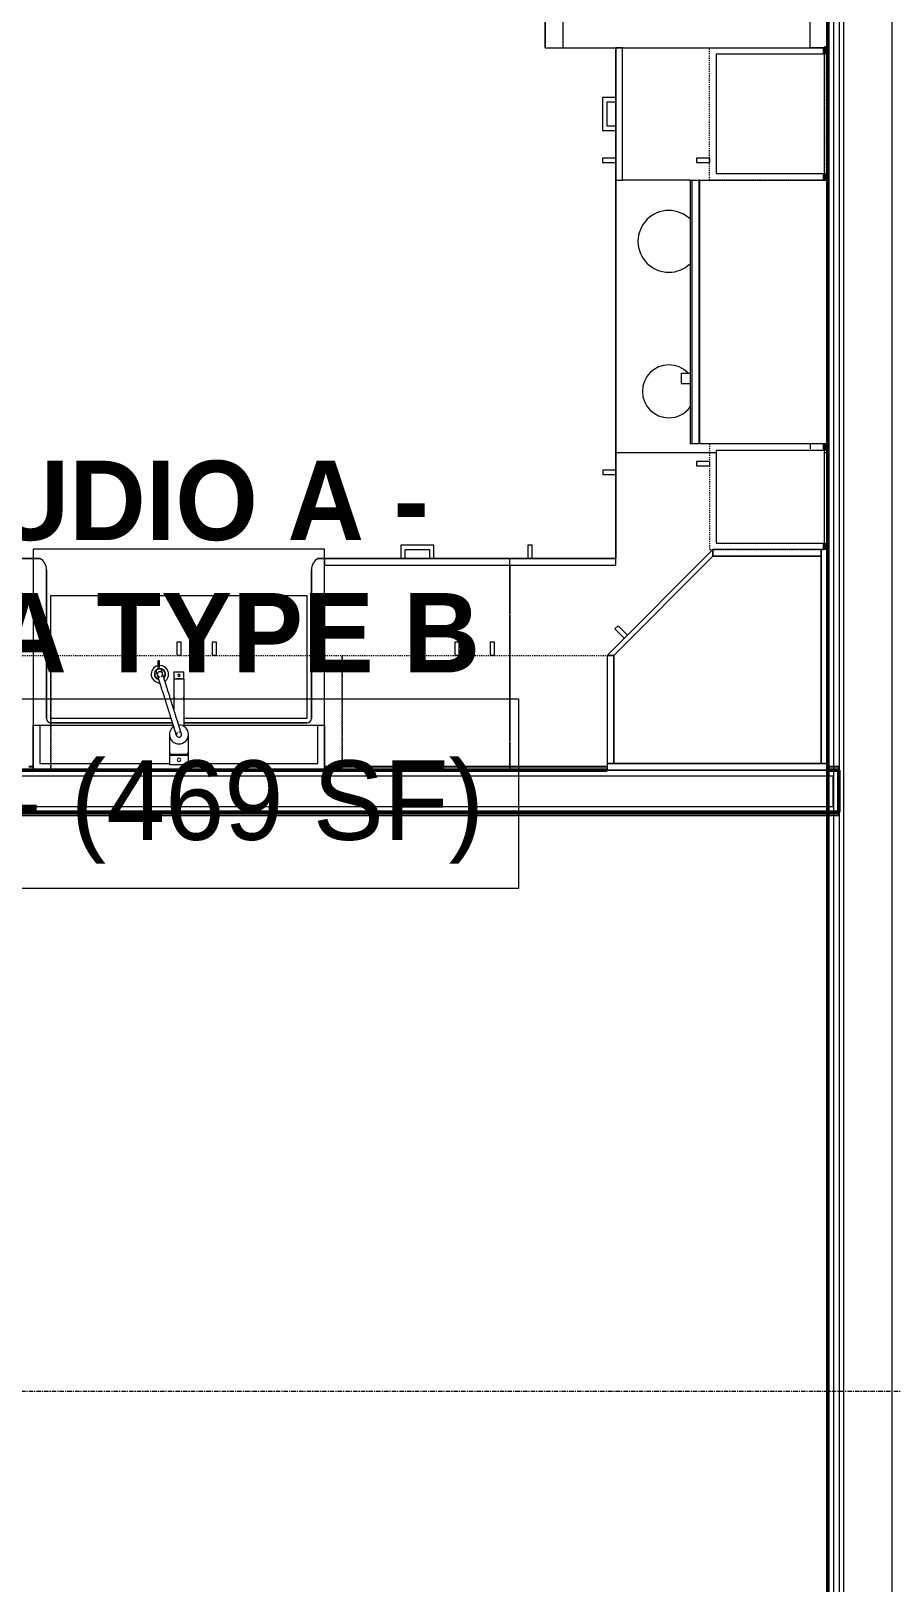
# Model space of a CAD drawing. Header units: inches. Extents: x -4218 to -1830, y 9756 to 12426.
# Drawn here: x -3030.1 to -2932.5, y 11825.5 to 12001.4 of the extents above; entities that cross this region are included whole.
import ezdxf

# ---------------------------------------------------------------- set-up
doc = ezdxf.new("R2010")
doc.units = ezdxf.units.IN
doc.header["$MEASUREMENT"] = 0
doc.linetypes.add('Dash', pattern=[0.25, 0.125, -0.125])
doc.linetypes.add('Grid Line 1_2_', pattern=[0.875, 0.5, -0.125, 0.125, -0.125])
for name, color, linetype, lineweight in [('0-1', 7, 'Continuous', 5), ('0-2', 252, 'Continuous', 9), ('A-AREA-IDEN', 2, 'Continuous', 9), ('A-WALL-1', 250, 'Continuous', 50), ('A-WALL-2', 10, 'Continuous', 13), ('A-WALL-3', 253, 'Continuous', 9), ('A-WALL-4', 254, 'Continuous', 9), ('A-WALL-5', 252, 'Continuous', 9), ('A-WALL-6', 7, 'Continuous', 9), ('A-WALL-7', 90, 'Continuous', 9), ('A-WALL-8', 113, 'Continuous', 9), ('I-WALL-1', 250, 'Continuous', 50), ('I-WALL-3', 253, 'Continuous', 9), ('I-WALL-4', 252, 'Continuous', 9), ('P-SANR-FIXT-1', 7, 'Continuous', 9), ('P-SANR-FIXT-2', 252, 'Continuous', 9), ('Q-CASE', 31, 'Continuous', 9), ('Q-CASE-1', 253, 'Continuous', 9), ('Q-CASE-2', 252, 'Continuous', 9), ('Q-CASE-3', 7, 'Continuous', 9), ('Q-CASE-5', 254, 'Continuous', 9), ('Q-CASE-6', 7, 'Dash', 9), ('Q-SPCQ-1', 7, 'Continuous', 9), ('S-GRID-1', 1, 'Grid Line 1_2_', 9)]:
    doc.layers.add(name, color=color, linetype=linetype, lineweight=lineweight)
doc.styles.add('Century Gothic', font='ufonts.com_century-gothic.ttf', dxfattribs={"height": 9})
doc.styles.add('Century Gothic_B', font='GOTHICB.TTF', dxfattribs={"height": 9})

# ---------------------------------------------------------------- blocks, each defined once
blk = doc.blocks.new('Basic Wall _ INT - W4BØF - _5_8 GYP - 2X4 WOOD_BATT_ - 5_8 GYP_ - ___-2701550-BACKGROUND - 1ST FLOOR')
at = {"layer": 'A-WALL-3'}
for p, q in [((-3088.49, 11912.74), (-3088.49, 11912.8)), ((-3088.49, 11912.45), (-3088.49, 11912.74)), ((-3088.19, 11912.51), (-3088.26, 11912.51)), ((-3088.07, 11912.51), (-3088.16, 11912.51)), ((-3064.79, 11912.51), (-3064.9, 11912.51)), ((-3064.69, 11912.51), (-3064.78, 11912.51)), ((-3064.63, 11912.51), (-3064.69, 11912.51)), ((-3064.49, 11912.86), (-3059.74, 11912.86)), ((-3060.36, 11912.51), (-3064.46, 11912.51)), ((-3059.74, 11912.51), (-3060.33, 11912.51)), ((-3059.54, 11912.51), (-3059.59, 11912.51)), ((-3059.45, 11912.51), (-3059.53, 11912.51)), ((-3059.33, 11912.51), (-3059.44, 11912.51)), ((-2939.77, 11912.86), (-2938.55, 11912.86)), ((-2938.55, 11912.51), (-2939.77, 11912.51)), ((-2938.55, 11912.84), (-2938.55, 11912.86)), ((-2938.55, 11912.66), (-2938.55, 11912.72)), ((-2938.55, 11912.51), (-2938.55, 11912.66)), ((-2938.55, 11912.45), (-2938.55, 11912.51))]:
    blk.add_line(p, q, dxfattribs=at)
at = {"layer": 'A-WALL-4'}
for p, q in [((-3088.49, 11912.86), (-3088.49, 11912.84)), ((-3088.49, 11912.72), (-3088.49, 11912.66)), ((-3088.49, 11912.66), (-3088.49, 11912.51)), ((-3088.49, 11912.51), (-3088.49, 11912.45))]:
    blk.add_line(p, q, dxfattribs=at)
at = {"layer": 'A-WALL-5'}
for p, q in [((-3088.49, 11912.82), (-3088.49, 11912.86)), ((-3088.49, 11912.86), (-3064.49, 11912.86)), ((-3088.49, 11912.8), (-3088.49, 11912.82)), ((-3088.19, 11912.45), (-3088.26, 11912.45)), ((-3088.07, 11912.45), (-3088.16, 11912.45)), ((-3064.9, 11912.51), (-3088.07, 11912.51)), ((-3064.79, 11912.45), (-3064.9, 11912.45)), ((-3064.69, 11912.45), (-3064.78, 11912.45)), ((-3064.63, 11912.45), (-3064.69, 11912.45)), ((-3064.48, 11912.74), (-3060.36, 11912.74)), ((-3060.36, 11912.45), (-3064.45, 11912.45)), ((-3060.35, 11912.74), (-3059.74, 11912.74)), ((-3059.74, 11912.45), (-3060.32, 11912.45)), ((-3059.74, 11912.86), (-2939.77, 11912.86)), ((-3059.54, 11912.45), (-3059.59, 11912.45)), ((-3059.45, 11912.45), (-3059.53, 11912.45)), ((-3059.33, 11912.45), (-3059.44, 11912.45)), ((-2939.77, 11912.51), (-3059.33, 11912.51)), ((-2939.77, 11912.74), (-2938.55, 11912.74)), ((-2938.55, 11912.45), (-2939.77, 11912.45)), ((-2938.55, 11912.86), (-2938.55, 11912.82)), ((-2938.55, 11912.82), (-2938.55, 11912.76)), ((-2938.55, 11912.76), (-2938.55, 11912.74)), ((-2938.55, 11912.74), (-2938.55, 11912.45))]:
    blk.add_line(p, q, dxfattribs=at)
at = {"layer": 'A-WALL-6'}
for p, q in [((-3088.49, 11912.74), (-3064.49, 11912.74)), ((-3064.9, 11912.45), (-3088.07, 11912.45)), ((-3059.74, 11912.74), (-2939.77, 11912.74)), ((-2939.77, 11912.45), (-3059.32, 11912.45))]:
    blk.add_line(p, q, dxfattribs=at)
blk = doc.blocks.new('Basic Wall _ INT - W4BØF - _5_8 GYP - 2X4 WOOD_BATT_ - 5_8 GYP_ - ___-2701549-BACKGROUND - 1ST FLOOR')
at = {"layer": 'A-WALL-3'}
for p, q in [((-3087.2, 11917.74), (-3088.49, 11917.74)), ((-3088.28, 11918.03), (-3088.33, 11918.03)), ((-3088.19, 11918.03), (-3088.26, 11918.03)), ((-3088.07, 11918.03), (-3088.16, 11918.03)), ((-3054.31, 11917.74), (-3087.07, 11917.74)), ((-3029.8, 11917.74), (-3030.31, 11917.74)), ((-2964.8, 11917.74), (-2996.8, 11917.74)), ((-2938.55, 11917.97), (-2939.77, 11917.97)), ((-2938.55, 11917.97), (-2938.55, 11918.03)), ((-2938.55, 11917.82), (-2938.55, 11917.97)), ((-2938.55, 11917.75), (-2938.55, 11917.82)), ((-2939.77, 11917.61), (-2938.55, 11917.61)), ((-2938.55, 11917.61), (-2938.55, 11917.64))]:
    blk.add_line(p, q, dxfattribs=at)
at = {"layer": 'A-WALL-4'}
for p, q in [((-3088.49, 11917.74), (-3088.49, 11917.99)), ((-3088.49, 11917.68), (-3088.49, 11917.74)), ((-3088.49, 11917.66), (-3088.49, 11917.68)), ((-3088.28, 11917.97), (-3088.33, 11917.97)), ((-3088.19, 11917.97), (-3088.26, 11917.97)), ((-3088.07, 11917.97), (-3088.16, 11917.97)), ((-3084.52, 11917.97), (-3088.07, 11917.97)), ((-3054.31, 11917.97), (-3084.5, 11917.97)), ((-3029.8, 11917.97), (-3030.31, 11917.97)), ((-2964.8, 11917.97), (-2996.8, 11917.97)), ((-3088.49, 11917.61), (-3088.49, 11917.66)), ((-3088.49, 11917.61), (-3054.31, 11917.61)), ((-3030.31, 11917.61), (-3029.8, 11917.61)), ((-3029.8, 11917.61), (-2996.8, 11917.61)), ((-2996.8, 11917.61), (-2964.8, 11917.61)), ((-2964.8, 11917.61), (-2939.8, 11917.61))]:
    blk.add_line(p, q, dxfattribs=at)
at = {"layer": 'A-WALL-5'}
for p, q in [((-3083.82, 11918.03), (-3088.07, 11918.03)), ((-3054.31, 11918.03), (-3083.79, 11918.03)), ((-3029.8, 11918.03), (-3030.31, 11918.03)), ((-2964.8, 11918.03), (-2996.8, 11918.03)), ((-2938.55, 11918.03), (-2939.77, 11918.03)), ((-2938.55, 11917.74), (-2939.77, 11917.74)), ((-2938.55, 11918.03), (-2938.55, 11917.74)), ((-2938.55, 11917.74), (-2938.55, 11917.66)), ((-2938.55, 11917.66), (-2938.55, 11917.61))]:
    blk.add_line(p, q, dxfattribs=at)
at = {"layer": 'A-WALL-7'}
for p, q in [((-3088.49, 11917.97), (-3088.49, 11917.82)), ((-3088.49, 11917.82), (-3088.49, 11917.75)), ((-3088.49, 11917.64), (-3088.49, 11917.61))]:
    blk.add_line(p, q, dxfattribs=at)
blk = doc.blocks.new('Refrigerator_-_Side-by-Side_6047 - 36_ X 30_-345559-BACKGROUND - 1ST FLOOR')
at = {"layer": 'Q-SPCQ-1'}
for p, q in [((17.87, 14.42), (-17.88, 14.42)), ((-17.88, 14.42), (-17.88, -15.58)), ((17.87, -15.58), (17.87, 14.42)), ((-17.88, -13.58), (-3.13, -13.58)), ((-17.88, -13.58), (-17.88, -15.58)), ((-3.13, -15.58), (-3.13, -13.58)), ((-2.63, -13.58), (17.87, -13.58)), ((-2.63, -13.58), (-2.63, -15.58)), ((17.87, -15.58), (17.87, -13.58)), ((-17.88, -15.58), (17.87, -15.58)), ((-3.13, -15.58), (-17.88, -15.58)), ((17.87, -15.58), (-2.63, -15.58))]:
    blk.add_line(p, q, dxfattribs=at)
blk = doc.blocks.new('Range - 24_ x 30_-V38-BACKGROUND - 1ST FLOOR')
at = {"layer": 'Q-SPCQ-1'}
blk.add_line((29.44, 22), (30, 22), dxfattribs=at)
for centre, radius, start, end in [((6.5, 6), 3.5, 81.0228, 98.9772), ((6.5, 6), 3.5, 136.43, 180), ((6.5, 6), 3.5, 360, 43.6162), ((23.5, 6), 3, 134.2601, 180), ((23.5, 6), 3, 360, 53.8773), ((6.5, 6), 3.5, 180, 0), ((23.5, 6), 3, 180, 360)]:
    blk.add_arc(centre, radius, start, end, dxfattribs=at)
blk = doc.blocks.new('300 Series Wall Hung Cabinet_302 - 33_ X 21_-2749814-BACKGROUND - 1ST FLOOR')
at = {"layer": 'Q-CASE-3'}
for p, q in [((-1.76, 16.87), (-2.25, 16.87)), ((-2.25, 16.87), (-2.25, 15.38)), ((-1.76, 15.38), (-1.76, 16.87)), ((2.24, 16.87), (1.75, 16.87)), ((1.75, 16.87), (1.75, 15.38)), ((2.24, 15.38), (2.24, 16.87)), ((-1.76, 15.38), (-2.25, 15.38)), ((2.24, 15.38), (1.75, 15.38))]:
    blk.add_line(p, q, dxfattribs=at)
at = {"layer": 'Q-CASE-6'}
for p, q in [((-16.5, 2.37), (-16.5, 15.38)), ((-16.5, 15.38), (16.5, 15.38)), ((16.5, 15.38), (16.5, 2.37)), ((16.5, 2.37), (-16.5, 2.37))]:
    blk.add_line(p, q, dxfattribs=at)
blk = doc.blocks.new('Base Cabinet 4 Drawer 254 - Base Cabinet 4 Drawer 254 21_-2556168-BACKGROUND - 1ST FLOOR')
at = {"layer": 'Q-CASE-1'}
for p, q in [((-9.76, -0.38), (-9.76, 0)), ((11.24, 0), (11.24, -0.38)), ((-1.14, -24), (-0.64, -24)), ((2.61, -24), (2.11, -24))]:
    blk.add_line(p, q, dxfattribs=at)
at = {"layer": 'Q-CASE-2'}
for p, q in [((-9.76, -3.26), (-9.76, -0.38)), ((11.24, -0.38), (11.24, -5.17)), ((-9.76, -17.61), (-9.76, -3.32)), ((11.24, -5.2), (11.24, -23.25)), ((-9.76, -23.25), (-9.76, -17.69)), ((-9.76, -23.25), (-9.76, -24)), ((11.24, -23.25), (-9.76, -23.25)), ((-9.76, -24), (11.24, -24)), ((-1.14, -24), (-0.64, -24)), ((2.61, -24), (2.11, -24)), ((11.24, -24), (11.24, -23.25))]:
    blk.add_line(p, q, dxfattribs=at)
at = {"layer": 'Q-CASE-3'}
for p, q in [((-1.14, -24), (-1.14, -25.5)), ((-0.64, -25), (-0.64, -24)), ((2.11, -24), (2.11, -25)), ((2.61, -25.5), (2.61, -24)), ((-1.14, -25.5), (2.61, -25.5)), ((2.11, -25), (-0.64, -25))]:
    blk.add_line(p, q, dxfattribs=at)
at = {"layer": 'Q-CASE-5'}
for p, q in [((-9.76, 0), (11.24, 0)), ((-1.14, -24), (-0.64, -24)), ((-1.14, -24), (-0.64, -24)), ((2.61, -24), (2.11, -24)), ((2.61, -24), (2.11, -24))]:
    blk.add_line(p, q, dxfattribs=at)
blk = doc.blocks.new('Vanity Cabinet-Double Door - 33_-V34-BACKGROUND - 1ST FLOOR')
at = {"layer": 'Q-CASE-1'}
for p, q in [((-15.76, -0.38), (-15.76, 0)), ((-15.76, 0), (-15.76, -0.38)), ((17.24, 0), (17.24, -0.38)), ((17.24, -0.38), (17.24, 0))]:
    blk.add_line(p, q, dxfattribs=at)
at = {"layer": 'Q-CASE-2'}
for p, q in [((-15.76, -5.1), (-15.76, -0.38)), ((-15.76, -0.38), (-15.76, -5.1)), ((-15.01, -0.75), (-15.01, -5.1)), ((-0.34, -0.75), (-15.01, -0.75)), ((16.49, -0.75), (1.82, -0.75)), ((16.49, -5.1), (16.49, -0.75)), ((17.24, -0.38), (17.24, -5.1)), ((17.24, -5.1), (17.24, -0.38))]:
    blk.add_line(p, q, dxfattribs=at)
at = {"layer": 'Q-CASE-5'}
for p, q in [((-15.76, 0), (17.24, 0)), ((17.24, 0), (-15.76, 0)), ((17.24, 0), (-15.76, 0))]:
    blk.add_line(p, q, dxfattribs=at)
blk = doc.blocks.new('308 - 308 x 27_-2727435-BACKGROUND - 1ST FLOOR')
at = {"layer": 'Q-CASE'}
for p, q in [((0, 27.38), (-12, 15.38)), ((-11.25, 15.38), (0, 26.63)), ((0, 26.63), (0, 27.38)), ((-12, 15.38), (-11.25, 15.38))]:
    blk.add_line(p, q, dxfattribs=at)
at = {"layer": 'Q-CASE-3'}
for p, q in [((0, 26.63), (-11.25, 15.38)), ((0, 27.38), (0, 26.63)), ((12.25, 27.38), (0, 27.38)), ((12.25, 26.63), (0, 26.63)), ((0, 26.63), (12.25, 26.63)), ((12.25, 26.63), (12.25, 27.38)), ((13, 27.38), (12.25, 27.38)), ((12.25, 27.38), (12.25, 3.12)), ((12.25, 3.12), (12.25, 26.63)), ((13, 3.12), (13, 27.38)), ((-10.76, 18.73), (-11.11, 18.39)), ((-11.11, 18.39), (-10.05, 17.33)), ((-9.7, 17.67), (-10.76, 18.73)), ((-12, 15.38), (-12, 3.12)), ((-11.25, 15.38), (-12, 15.38)), ((-11.25, 15.38), (-11.25, 3.12)), ((-11.25, 3.12), (-11.25, 15.38)), ((-12, 3.12), (-11.25, 3.12)), ((13, 3.12), (-12, 3.12)), ((-12, 3.12), (-12, 2.37)), ((-12, 2.37), (13, 2.37)), ((-11.25, 3.12), (12.25, 3.12)), ((12.25, 3.12), (13, 3.12)), ((13, 2.37), (13, 3.12))]:
    blk.add_line(p, q, dxfattribs=at)
blk = doc.blocks.new('300 Series Wall Hung Cabinet_301 - 12_ x 27_-2529027-BACKGROUND - 1ST FLOOR')
at = {"layer": 'Q-CASE-3'}
for p, q in [((5.25, -0.19), (-5.25, -0.19)), ((-5.25, -0.19), (-5.25, -12.44)), ((5.25, -12.44), (5.25, -0.19)), ((-5.25, -12.44), (5.25, -12.44)), ((-4, -13.19), (-3.51, -13.19)), ((-4, -13.19), (-4, -14.69)), ((-3.51, -14.69), (-3.51, -13.19)), ((-4, -14.69), (-3.51, -14.69))]:
    blk.add_line(p, q, dxfattribs=at)
at = {"layer": 'Q-CASE-6'}
for p, q in [((6, -0.19), (-6, -0.19)), ((-6, -0.19), (-6, -13.19)), ((6, -13.19), (6, -0.19)), ((-6, -13.19), (6, -13.19))]:
    blk.add_line(p, q, dxfattribs=at)
blk = doc.blocks.new('30quot_MicrowaveVent_11166 - 70cm miele oven-2322118-BACKGROUND - 1ST FLOOR')
at = {"layer": 'Q-CASE-3'}
for p, q in [((-14.2, -14.49), (-14.2, 0)), ((15.68, 0), (-14.2, 0)), ((15.68, 0), (15.68, -14.49)), ((15.68, -14.49), (-14.2, -14.49)), ((-14.2, -14.61), (15.68, -14.61)), ((-14.2, -15.39), (-14.2, -14.61)), ((-14.2, -15.6), (-14.2, -15.39)), ((-14.2, -15.39), (15.68, -15.39)), ((-14.2, -15.6), (15.68, -15.6)), ((7.69, -16.55), (7.69, -15.63)), ((8.88, -15.63), (8.88, -16.55)), ((15.68, -14.61), (15.68, -15.39)), ((15.68, -15.39), (15.68, -15.6)), ((7.69, -16.6), (8.88, -16.6))]:
    blk.add_line(p, q, dxfattribs=at)
blk = doc.blocks.new('Base Cabinet Corner 197 - Base Cabinet Corner 197-V35-BACKGROUND - 1ST FLOOR')
at = {"layer": 'Q-CASE-1'}
for p, q in [((12.74, 0), (12.74, -0.38)), ((10.24, -24), (10.73, -24)), ((-23.26, -36), (-23.26, -25)), ((-22.89, -36), (-23.26, -36))]:
    blk.add_line(p, q, dxfattribs=at)
at = {"layer": 'Q-CASE-2'}
for p, q in [((12.74, -0.38), (12.74, -3.26)), ((12.74, -3.32), (12.74, -17.61)), ((12.74, -17.69), (12.74, -24)), ((0.74, -23.25), (0.74, -36)), ((2.15, -23.25), (0.74, -23.25)), ((0.74, -23.25), (0.74, -24)), ((0.74, -24), (0.74, -36)), ((12.74, -24), (0.74, -24)), ((12.74, -23.25), (2.16, -23.25)), ((10.24, -24), (10.73, -24)), ((0.73, -34), (0.73, -33.51)), ((0.74, -36), (-10.64, -36))]:
    blk.add_line(p, q, dxfattribs=at)
at = {"layer": 'Q-CASE-3'}
for p, q in [((10.24, -24), (10.24, -25.5)), ((10.73, -25.5), (10.73, -24)), ((10.24, -25.5), (10.73, -25.5)), ((2.23, -33.51), (0.74, -33.51)), ((0.74, -34), (2.23, -34)), ((2.23, -34), (2.23, -33.51))]:
    blk.add_line(p, q, dxfattribs=at)
at = {"layer": 'Q-CASE-5'}
for p, q in [((-23.26, 0), (1.74, 0)), ((1.74, 0), (12.74, 0))]:
    blk.add_line(p, q, dxfattribs=at)
blk = doc.blocks.new('300 Series Wall Hung Cabinet_301 - 15_ x 27_-2759284-BACKGROUND - 1ST FLOOR')
at = {"layer": 'Q-CASE-3'}
for p, q in [((-5.01, 14.69), (-5.5, 14.69)), ((-5.5, 14.69), (-5.5, 13.19)), ((-5.01, 13.19), (-5.01, 14.69)), ((6.75, 12.44), (-6.75, 12.44)), ((-6.75, 12.44), (-6.75, 0.19)), ((-5.01, 13.19), (-5.5, 13.19)), ((6.75, 0.19), (6.75, 12.44)), ((-6.75, 0.19), (6.75, 0.19))]:
    blk.add_line(p, q, dxfattribs=at)
at = {"layer": 'Q-CASE-6'}
for p, q in [((-7.5, 0.19), (-7.5, 13.19)), ((-7.5, 13.19), (7.5, 13.19)), ((7.5, 13.19), (7.5, 0.19)), ((7.5, 0.19), (-7.5, 0.19))]:
    blk.add_line(p, q, dxfattribs=at)
blk = doc.blocks.new('kitchen_faucet_14143 - kitchen_faucet_14143-V84-BACKGROUND - 1ST FLOOR')
at = {"layer": 'P-SANR-FIXT-1'}
for p, q in [((-6.3, 0.57), (-7.09, 0.57)), ((-7.09, -0.57), (-7.09, 0.57)), ((-0.9, 0.59), (-6.3, 0.59)), ((-6.3, 0.51), (-6.3, 0.59)), ((-6.3, 0.42), (-6.3, 0.5)), ((-6.3, 0.3), (-6.3, 0.4)), ((-6.3, 0.29), (-6.3, 0.15)), ((-6.3, 0.15), (-6.3, 0.29)), ((-6.3, 0.15), (-6.3, -0.15)), ((-6.3, -0.15), (-6.3, 0.15)), ((-3.97, 0.59), (-4.89, 0.59)), ((2.26, 1.08), (0, 1.08)), ((2.34, 1.02), (2.1, 1.02)), ((2.26, 1.08), (2.26, -1.08)), ((3.44, 1.08), (2.34, 1.08)), ((2.34, -1.08), (2.34, 1.08)), ((3.44, 1.08), (3.44, -1.08)), ((-7.09, -0.57), (-6.3, -0.57)), ((-6.3, -0.15), (-6.3, -0.29)), ((-6.3, -0.29), (-6.3, -0.15)), ((-6.3, -0.4), (-6.3, -0.3)), ((-6.3, -0.5), (-6.3, -0.42)), ((-6.3, -0.59), (-6.3, -0.57)), ((-6.3, -0.59), (-2.83, -0.59)), ((-4.89, -0.59), (-3.97, -0.59)), ((-0.94, -0.59), (-0.9, -0.59)), ((0, -1.08), (2.26, -1.08)), ((2.1, -1.02), (2.34, -1.02)), ((2.34, -1.08), (3.44, -1.08)), ((-7.58, -2.2), (-8.24, -2.2)), ((-8.24, -2.4), (-7.58, -2.4)), ((-7.41, -2.04), (-6.99, -1.91)), ((-6.81, -2.46), (-7.23, -2.59))]:
    blk.add_line(p, q, dxfattribs=at)
at = {"layer": 'P-SANR-FIXT-1', "flags": 128}
for points in [[(-0.06, 0.29), (-0.07, 0.29), (-0.07, 0.29), (-0.07, 0.29), (-0.07, 0.29), (-0.07, 0.29), (-0.08, 0.28), (-0.08, 0.28), (-0.09, 0.28), (-0.1, 0.28), (-0.1, 0.28), (-0.11, 0.27), (-0.26, 0.23), (-0.28, 0.22), (-0.3, 0.22), (-0.46, 0.16), (-0.49, 0.16), (-0.51, 0.15), (-0.54, 0.14), (-0.57, 0.13), (-0.6, 0.12), (-0.63, 0.11), (-0.66, 0.1), (-0.69, 0.09), (-0.72, 0.08), (-0.75, 0.07), (-0.78, 0.06), (-0.82, 0.05), (-0.85, 0.04), (-0.89, 0.03), (-0.92, 0.02), (-0.96, 0.01), (-1, 0), (-1.04, -0.02), (-1.07, -0.03), (-1.11, -0.04), (-1.15, -0.05), (-1.2, -0.07), (-1.24, -0.08), (-1.28, -0.09), (-1.32, -0.11), (-1.37, -0.12), (-1.41, -0.14), (-1.46, -0.15), (-1.5, -0.16), (-1.55, -0.18), (-1.6, -0.19), (-1.65, -0.21), (-1.69, -0.23), (-1.74, -0.24), (-1.79, -0.26), (-2.49, -0.48), (-2.55, -0.5), (-2.61, -0.51), (-2.67, -0.53), (-2.72, -0.55), (-2.78, -0.57), (-2.84, -0.59), (-2.9, -0.61), (-2.96, -0.62), (-3.02, -0.64), (-3.08, -0.66), (-3.14, -0.68), (-3.19, -0.7), (-3.25, -0.72), (-3.31, -0.74), (-3.37, -0.76), (-3.43, -0.77), (-3.49, -0.79), (-3.55, -0.81), (-3.61, -0.83), (-3.67, -0.85), (-3.73, -0.87), (-3.79, -0.89), (-3.85, -0.91), (-3.91, -0.92), (-3.97, -0.94), (-4.03, -0.96), (-4.09, -0.98), (-4.15, -1), (-4.21, -1.02), (-4.26, -1.04), (-4.32, -1.05), (-4.94, -1.25), (-4.99, -1.27), (-5.04, -1.28), (-5.09, -1.3), (-5.15, -1.31), (-5.2, -1.33), (-5.44, -1.41), (-5.48, -1.42), (-5.53, -1.43), (-5.57, -1.45), (-5.62, -1.46), (-5.66, -1.48), (-5.7, -1.49), (-5.75, -1.5), (-5.79, -1.52), (-5.83, -1.53), (-5.87, -1.54), (-5.91, -1.56), (-5.95, -1.57), (-5.99, -1.58), (-6.02, -1.59), (-6.06, -1.6), (-6.1, -1.61), (-6.13, -1.63), (-6.17, -1.64), (-6.2, -1.65), (-6.23, -1.66), (-6.26, -1.67), (-6.3, -1.68), (-6.33, -1.69), (-6.36, -1.7), (-6.38, -1.71), (-6.41, -1.71), (-6.44, -1.72), (-6.47, -1.73), (-6.49, -1.74), (-6.52, -1.75), (-6.54, -1.76), (-6.57, -1.76), (-6.59, -1.77), (-6.61, -1.78), (-6.63, -1.78), (-6.65, -1.79), (-6.67, -1.8), (-6.69, -1.8), (-6.71, -1.81), (-6.73, -1.81), (-6.74, -1.82), (-6.76, -1.82), (-6.77, -1.83), (-6.79, -1.83), (-6.8, -1.84), (-6.81, -1.84), (-6.83, -1.84), (-6.84, -1.85), (-6.85, -1.85), (-6.86, -1.85), (-6.87, -1.86), (-6.87, -1.86), (-6.88, -1.86), (-6.89, -1.86), (-6.89, -1.87), (-6.9, -1.87), (-6.9, -1.87), (-6.9, -1.87), (-6.91, -1.87), (-6.91, -1.87), (-6.91, -1.87)], [(0.27, 0.18), (0.21, 0.23), (0.15, 0.28), (0.08, 0.3), (0, 0.3), (-0.08, 0.28), (-0.15, 0.25), (-0.2, 0.2), (-0.24, 0.13), (-0.27, 0.06), (-0.27, -0.02)], [(-0.22, -0.16), (-0.17, -0.22), (-0.1, -0.26), (-0.03, -0.28), (0.05, -0.29), (0.13, -0.27), (0.19, -0.23), (0.25, -0.18), (0.29, -0.12), (0.31, -0.04), (0.32, 0.03), (0.3, 0.11), (0.27, 0.18)], [(0.11, -0.27), (0.11, -0.27), (0.11, -0.27), (0.11, -0.28), (0.11, -0.28), (0.1, -0.28), (0.1, -0.28), (0.09, -0.28), (0.09, -0.28), (0.08, -0.28), (0.07, -0.29), (0.06, -0.29), (-0.08, -0.34), (-0.1, -0.34), (-0.12, -0.35), (-0.14, -0.35), (-0.16, -0.36), (-0.18, -0.37), (-0.2, -0.37), (-0.23, -0.38), (-0.25, -0.39), (-0.27, -0.4), (-0.3, -0.4), (-0.32, -0.41), (-0.35, -0.42), (-0.38, -0.43), (-0.41, -0.44), (-0.44, -0.45), (-0.46, -0.46), (-0.5, -0.47), (-0.53, -0.48), (-0.56, -0.49), (-0.59, -0.5), (-0.62, -0.51), (-0.66, -0.52), (-0.69, -0.53), (-0.73, -0.54), (-0.77, -0.55), (-0.8, -0.56), (-0.84, -0.58), (-0.88, -0.59), (-0.92, -0.6), (-0.96, -0.61), (-1, -0.63), (-1.04, -0.64), (-1.08, -0.65), (-1.13, -0.67), (-1.17, -0.68), (-1.22, -0.69), (-1.26, -0.71), (-1.31, -0.72), (-1.35, -0.74), (-1.4, -0.75), (-1.45, -0.77), (-1.5, -0.78), (-1.54, -0.8), (-1.59, -0.81), (-1.64, -0.83), (-1.69, -0.84), (-1.75, -0.86), (-1.8, -0.88), (-1.85, -0.89), (-1.9, -0.91), (-1.96, -0.93), (-2.01, -0.94), (-2.06, -0.96), (-2.12, -0.98), (-2.18, -1), (-2.23, -1.01), (-2.29, -1.03), (-2.34, -1.05), (-2.4, -1.07), (-2.46, -1.09), (-2.52, -1.1), (-2.57, -1.12), (-2.63, -1.14), (-2.69, -1.16), (-2.75, -1.18), (-2.81, -1.2), (-2.87, -1.21), (-2.93, -1.23), (-2.99, -1.25), (-3.05, -1.27), (-3.1, -1.29), (-3.16, -1.31), (-3.22, -1.33), (-3.28, -1.35), (-3.34, -1.37), (-3.4, -1.38), (-3.46, -1.4), (-3.52, -1.42), (-3.58, -1.44), (-3.64, -1.46), (-3.7, -1.48), (-3.76, -1.5), (-3.82, -1.52), (-3.88, -1.53), (-3.94, -1.55), (-4, -1.57), (-4.05, -1.59), (-4.11, -1.61), (-4.74, -1.8), (-4.79, -1.82), (-4.84, -1.84), (-4.89, -1.85), (-4.94, -1.87), (-4.99, -1.89), (-5.22, -1.96), (-5.27, -1.97), (-5.32, -1.99), (-5.36, -2), (-5.41, -2.02), (-5.45, -2.03), (-5.49, -2.04), (-5.54, -2.06), (-5.58, -2.07), (-5.62, -2.08), (-5.66, -2.1), (-5.7, -2.11), (-5.74, -2.12), (-5.78, -2.13), (-5.82, -2.15), (-5.85, -2.16), (-5.89, -2.17), (-5.93, -2.18), (-5.96, -2.19), (-6, -2.2), (-6.03, -2.21), (-6.06, -2.22), (-6.09, -2.23), (-6.13, -2.24), (-6.16, -2.25), (-6.19, -2.26), (-6.21, -2.27), (-6.24, -2.28), (-6.27, -2.29), (-6.3, -2.3), (-6.32, -2.3), (-6.35, -2.31), (-6.37, -2.32), (-6.39, -2.33), (-6.42, -2.33), (-6.44, -2.34), (-6.46, -2.35), (-6.48, -2.35), (-6.5, -2.36), (-6.52, -2.37), (-6.54, -2.37), (-6.55, -2.38), (-6.57, -2.38), (-6.59, -2.39), (-6.6, -2.39), (-6.61, -2.4), (-6.63, -2.4), (-6.64, -2.41), (-6.65, -2.41), (-6.66, -2.41), (-6.67, -2.42), (-6.68, -2.42), (-6.69, -2.42), (-6.7, -2.42), (-6.7, -2.43), (-6.71, -2.43), (-6.72, -2.43), (-6.72, -2.43), (-6.72, -2.43), (-6.73, -2.43), (-6.73, -2.43), (-6.73, -2.43), (-6.73, -2.43)], [(-6.56, -2), (-6.61, -1.94), (-6.67, -1.9), (-6.74, -1.87), (-6.82, -1.86), (-6.9, -1.87), (-6.97, -1.9), (-7.03, -1.94), (-7.08, -2), (-7.1, -2.08), (-7.11, -2.15)], [(-7.11, -2.15), (-7.1, -2.23), (-7.08, -2.3), (-7.03, -2.36), (-6.97, -2.41), (-6.9, -2.44), (-6.82, -2.45), (-6.74, -2.44), (-6.67, -2.41), (-6.61, -2.36), (-6.56, -2.3), (-6.53, -2.23), (-6.52, -2.15)]]:
    blk.add_lwpolyline(points, dxfattribs=at)
at = {"layer": 'P-SANR-FIXT-1'}
for centre, radius, start, end in [((-6.69, 0), 0.118, 0, 180), ((0, 0), 1.08, 360, 180), ((2.88, 0), 0.197, 0, 180), ((-6.83, -2.16), 0.984, 34.6289, 180), ((-6.83, -2.16), 0.63, 45, 180), ((-6.83, -2.16), 0.591, 47.2269, 168.6397), ((-6.69, 0), 0.118, 180, 360), ((0, 0), 1.08, 180, 182.3811), ((0, 0), 1.08, 212.5288, 360), ((2.88, 0), 0.197, 180, 0), ((-6.83, -2.16), 0.984, 180, 183.6246), ((-6.83, -2.16), 0.984, 195, 360), ((-6.83, -2.16), 0.63, 180, 349.6916), ((-6.83, -2.16), 0.591, 168.6397, 180), ((-6.83, -2.16), 0.591, 180, 227.1165), ((-6.83, -2.16), 0.591, 227.1165, 345.2352)]:
    blk.add_arc(centre, radius, start, end, dxfattribs=at)
for centre, major_axis, ratio, start_param, end_param in [((-3.97, 0), (0, 0.591), 0.906308, 6.021386, 6.806784), ((-3.97, 0), (0, 0.591), 0.906308, 2.617994, 3.403392), ((-8.24, -2.3), (0, 0.0984), 0.984808, 4.712389, 7.853982), ((-8.24, -2.3), (0, 0.0984), 0.984808, 1.570796, 4.712389)]:
    blk.add_ellipse(centre, major_axis=major_axis, ratio=ratio, start_param=start_param, end_param=end_param, dxfattribs=at)
blk = doc.blocks.new('Stainless Steel Farmhous Kitchen Sink - Stainless Steel Farmhous Kitchen Sink-V79-BACKGROUND - 1ST FLOOR')
at = {"layer": 'P-SANR-FIXT-1'}
for p, q in [((-31, -16.96), (-31, -3)), ((-31, -3), (-17.08, -3)), ((-15.64, -3), (-2, -3)), ((-2, -3), (-2, -16.96)), ((-2, -16.96), (-31, -16.96)), ((-33, -21.15), (-33, -22.2)), ((-33, -22.2), (0, -22.2)), ((0, -22.2), (0, -21.15))]:
    blk.add_line(p, q, dxfattribs=at)
at = {"layer": 'P-SANR-FIXT-2'}
for p, q in [((-17.09, -2.25), (-33, -2.25)), ((-33, -2.25), (-33, -2.32)), ((-33, -2.35), (-33, -21.15)), ((0, -2.25), (-15.88, -2.25)), ((0, -2.32), (0, -2.25)), ((0, -21.15), (0, -2.35))]:
    blk.add_line(p, q, dxfattribs=at)
blk = doc.blocks.new('300 Series Wall Hung Cabinet_302 - 30_ X 27_-2568021-BACKGROUND - 1ST FLOOR')
at = {"layer": 'Q-CASE-3'}
for p, q in [((-1.76, 16.87), (-2.25, 16.87)), ((-2.25, 16.87), (-2.25, 15.38)), ((-1.76, 15.38), (-1.76, 16.87)), ((2.24, 16.87), (1.75, 16.87)), ((1.75, 16.87), (1.75, 15.38)), ((2.24, 15.38), (2.24, 16.87)), ((-1.76, 15.38), (-2.25, 15.38)), ((2.24, 15.38), (1.75, 15.38))]:
    blk.add_line(p, q, dxfattribs=at)
at = {"layer": 'Q-CASE-6'}
for p, q in [((-15, 2.37), (-15, 15.38)), ((-15, 15.38), (15, 15.38)), ((15, 15.38), (15, 2.37)), ((15, 2.37), (-15, 2.37))]:
    blk.add_line(p, q, dxfattribs=at)
blk = doc.blocks.new('Single Door 1 Drawer 211 - 211 Base Cabinet Single Door1 Drawer 15_-V97-BACKGROUND - 1ST FLOOR')
at = {"layer": 'Q-CASE-1'}
for p, q in [((-11.26, -0.37), (-11.26, 0)), ((-11.26, 0), (3.74, 0)), ((-11.26, -23.25), (-11.26, -2)), ((-11.26, -23.25), (-11.26, -24)), ((1.24, -24), (1.73, -24))]:
    blk.add_line(p, q, dxfattribs=at)
at = {"layer": 'Q-CASE-2'}
for p, q in [((-11.26, -2), (-11.26, -0.37)), ((3.74, -14.49), (3.74, -14.61)), ((3.74, -15.6), (3.74, -23.25)), ((3.74, -23.25), (-11.26, -23.25)), ((-11.26, -24), (3.74, -24)), ((-5.64, -24), (-5.14, -24)), ((-1.89, -24), (-2.39, -24)), ((1.24, -24), (1.73, -24)), ((3.74, -24), (3.74, -23.25))]:
    blk.add_line(p, q, dxfattribs=at)
at = {"layer": 'Q-CASE-3'}
for p, q in [((-5.64, -24), (-5.64, -25.5)), ((-5.14, -25), (-5.14, -24)), ((-2.39, -24), (-2.39, -25)), ((-1.89, -25.5), (-1.89, -24)), ((1.24, -24), (1.24, -25.5)), ((1.73, -25.5), (1.73, -24)), ((-5.64, -25.5), (-1.89, -25.5)), ((-2.39, -25), (-5.14, -25)), ((1.24, -25.5), (1.73, -25.5))]:
    blk.add_line(p, q, dxfattribs=at)
blk = doc.blocks.new('CTR - 1st Phase - Unit Layouts_rvt-1-BACKGROUND - 1ST FLOOR')
at = {"layer": 'A-WALL-1'}
for p, q in [((-2939.8, 11999.5), (-2940.17, 11999.5)), ((-2940.17, 11999.5), (-2940.17, 11998.75)), ((-2939.8, 11984.5), (-2939.8, 11999.5)), ((-2940.17, 11985.25), (-2940.17, 11984.5)), ((-2940.17, 11954.61), (-2940.17, 11953.86)), ((-2939.8, 11942.61), (-2939.8, 11954.61)), ((-2940.17, 11943.36), (-2940.17, 11942.61)), ((-2964.8, 11917.61), (-3088.49, 11917.61)), ((-2938.55, 11917.61), (-2939.8, 11917.61)), ((-2938.55, 11916.99), (-2938.55, 11917.61)), ((-2938.55, 11913.49), (-2938.55, 11916.99)), ((-3059.74, 11912.86), (-2938.55, 11912.86)), ((-2938.55, 11912.86), (-2938.55, 11913.49))]:
    blk.add_line(p, q, dxfattribs=at)
at = {"layer": 'A-WALL-2'}
for p, q in [((-3088.49, 11916.99), (-2939.17, 11916.99)), ((-2939.17, 11913.49), (-2939.17, 11916.99)), ((-3060.36, 11913.49), (-2939.17, 11913.49))]:
    blk.add_line(p, q, dxfattribs=at)
at = {"layer": 'A-WALL-3'}
for p, q in [((-2938.55, 11917.61), (-2938.55, 11912.86)), ((-3059.32, 11912.86), (-2939.77, 11912.86))]:
    blk.add_line(p, q, dxfattribs=at)
at = {"layer": 'A-WALL-4'}
for p, q in [((-3029.8, 11917.61), (-3030.31, 11917.61)), ((-2964.8, 11917.61), (-2996.8, 11917.61)), ((-2938.55, 11917.61), (-2939.77, 11917.61)), ((-2939.77, 11912.86), (-2938.55, 11912.86))]:
    blk.add_line(p, q, dxfattribs=at)
at = {"layer": 'A-WALL-5'}
for p, q in [((-2939.8, 11999.5), (-2940.17, 11999.5)), ((-2940.17, 11999.5), (-2940.17, 11998.75)), ((-2939.8, 11984.5), (-2939.8, 11999.5)), ((-2940.17, 11985.25), (-2940.17, 11984.5)), ((-2940.17, 11954.61), (-2940.17, 11953.86)), ((-2939.8, 11942.61), (-2939.8, 11954.61)), ((-2940.17, 11943.36), (-2940.17, 11942.61))]:
    blk.add_line(p, q, dxfattribs=at)
at = {"layer": 'A-WALL-7'}
blk.add_line((-2939.8, 11917.61), (-2964.8, 11917.61), dxfattribs=at)
at = {"layer": 'A-WALL-8'}
for p, q in [((-2963.8, 11999.5), (-2963.8, 11941.61)), ((-2963.8, 11941.61), (-2963.8, 11999.5)), ((-2963.8, 11999.5), (-2941.8, 11999.5)), ((-2940.17, 11999.5), (-2941.8, 11999.5)), ((-2941.8, 11999.5), (-2940.17, 11999.5)), ((-2939.8, 11999.5), (-2940.17, 11999.5)), ((-2940.17, 11999.5), (-2939.8, 11999.5)), ((-2939.8, 11984.5), (-2939.8, 11999.5)), ((-2939.8, 11999.5), (-2939.8, 11984.5)), ((-2939.8, 11942.61), (-2939.8, 11954.61)), ((-2939.8, 11954.61), (-2939.8, 11942.61)), ((-3029.05, 11941.61), (-3088.49, 11941.61)), ((-3088.49, 11941.61), (-3029.05, 11941.61)), ((-2963.8, 11941.61), (-2997.55, 11941.61)), ((-2997.55, 11941.61), (-2963.8, 11941.61)), ((-3028.3, 11923.47), (-3028.3, 11940.31)), ((-3028.3, 11940.31), (-3028.3, 11923.47)), ((-2998.3, 11940.31), (-2998.3, 11923.47)), ((-2998.3, 11923.47), (-2998.3, 11940.31)), ((-3014, 11922.97), (-3027.8, 11922.97)), ((-3027.8, 11922.97), (-3014, 11922.97)), ((-2998.8, 11922.97), (-3012.71, 11922.97)), ((-3012.71, 11922.97), (-2998.8, 11922.97)), ((-3088.49, 11917.61), (-2964.8, 11917.61)), ((-2964.8, 11917.61), (-3088.49, 11917.61)), ((-2964.8, 11917.61), (-2939.8, 11917.61)), ((-2939.8, 11917.61), (-2964.8, 11917.61))]:
    blk.add_line(p, q, dxfattribs=at)
for centre, radius, start, end in [((-3029.8, 11940.31), 1.5, 0, 60.1638), ((-3029.8, 11940.31), 1.5, 0, 60.1638), ((-2996.8, 11940.31), 1.5, 119.8362, 180), ((-2996.8, 11940.31), 1.5, 119.8362, 180), ((-3027.8, 11923.47), 0.5, 180, 270), ((-3027.8, 11923.47), 0.5, 180, 270), ((-2998.8, 11923.47), 0.5, 270, 0), ((-2998.8, 11923.47), 0.5, 270, 0)]:
    blk.add_arc(centre, radius, start, end, dxfattribs=at)
at = {"layer": '0-2'}
for name, p, rotation in [('Refrigerator_-_Side-by-Side_6047 - 36_ X 30_-345559-BACKGROUND - 1ST FLOOR', (-2956.22, 12017.37), 270.0000000000142), ('Single Door 1 Drawer 211 - 211 Base Cabinet Single Door1 Drawer 15_-V97-BACKGROUND - 1ST FLOOR', (-2939.8, 11988.23), 269.9999999999919), ('300 Series Wall Hung Cabinet_301 - 15_ x 27_-2759284-BACKGROUND - 1ST FLOOR', (-2939.99, 11992), 89.99999999999514), ('30quot_MicrowaveVent_11166 - 70cm miele oven-2322118-BACKGROUND - 1ST FLOOR', (-2939.8, 11970.29), 269.9999999999971), ('Range - 24_ x 30_-V38-BACKGROUND - 1ST FLOOR', (-2963.8, 11984.05), 270.0000000000095), ('300 Series Wall Hung Cabinet_301 - 12_ x 27_-2529027-BACKGROUND - 1ST FLOOR', (-2939.99, 11948.61), 269.9999999999951), ('Base Cabinet Corner 197 - Base Cabinet Corner 197-V35-BACKGROUND - 1ST FLOOR', (-2963.06, 11917.61), 180), ('Stainless Steel Farmhous Kitchen Sink - Stainless Steel Farmhous Kitchen Sink-V79-BACKGROUND - 1ST FLOOR', (-3029.8, 11920.47), 180), ('Base Cabinet 4 Drawer 254 - Base Cabinet 4 Drawer 254 21_-2556168-BACKGROUND - 1ST FLOOR', (-2985.56, 11917.61), 180), ('kitchen_faucet_14143 - kitchen_faucet_14143-V84-BACKGROUND - 1ST FLOOR', (-3013.3, 11921.67), 270.000000000005), ('Vanity Cabinet-Double Door - 33_-V34-BACKGROUND - 1ST FLOOR', (-3012.56, 11917.61), 180)]:
    blk.add_blockref(name, p, dxfattribs=dict(at, rotation=rotation))
for name, p in [('308 - 308 x 27_-2727435-BACKGROUND - 1ST FLOOR', (-2952.8, 11915.24)), ('300 Series Wall Hung Cabinet_302 - 30_ X 27_-2568021-BACKGROUND - 1ST FLOOR', (-3042.8, 11915.24)), ('300 Series Wall Hung Cabinet_302 - 33_ X 21_-2749814-BACKGROUND - 1ST FLOOR', (-3011.3, 11915.24)), ('300 Series Wall Hung Cabinet_302 - 30_ X 27_-2568021-BACKGROUND - 1ST FLOOR', (-2979.8, 11915.24)), ('Basic Wall _ INT - W4BØF - _5_8 GYP - 2X4 WOOD_BATT_ - 5_8 GYP_ - ___-2701549-BACKGROUND - 1ST FLOOR', (0, 0)), ('Basic Wall _ INT - W4BØF - _5_8 GYP - 2X4 WOOD_BATT_ - 5_8 GYP_ - ___-2701550-BACKGROUND - 1ST FLOOR', (0, 0))]:
    blk.add_blockref(name, p, dxfattribs=at)
blk = doc.blocks.new('CTR - 1st Phase - Common Walls_rvt-1-BACKGROUND - 1ST FLOOR')
at = {"layer": 'A-WALL-2'}
for p, q in [((-2939.15, 12080.69), (-2939.15, 11725.36)), ((-2938.52, 12080.69), (-2938.52, 11725.36)), ((-2938.02, 12080.69), (-2938.02, 11725.36)), ((-2932.52, 12080.69), (-2932.52, 11725.36))]:
    blk.add_line(p, q, dxfattribs=at)
at = {"layer": 'I-WALL-1'}
blk.add_line((-2939.77, 12080.69), (-2939.77, 11725.36), dxfattribs=at)
at = {"layer": 'I-WALL-3'}
for p, q in [((-2939.77, 11918.03), (-2939.77, 11917.91)), ((-2939.77, 11917.91), (-2939.77, 11917.82)), ((-2939.77, 11917.82), (-2939.77, 11917.76)), ((-2939.77, 11917.61), (-2939.77, 11916.99)), ((-2939.77, 11916.97), (-2939.77, 11913.49)), ((-2939.77, 11913.49), (-2939.77, 11912.86)), ((-2939.77, 11912.72), (-2939.77, 11912.66)), ((-2939.77, 11912.66), (-2939.77, 11912.57)), ((-2939.77, 11912.57), (-2939.77, 11912.45))]:
    blk.add_line(p, q, dxfattribs=at)
at = {"layer": 'I-WALL-4'}
for p, q in [((-2939.77, 12037.97), (-2939.77, 11918.03)), ((-2939.77, 11912.45), (-2939.77, 11794.9))]:
    blk.add_line(p, q, dxfattribs=at)

msp = doc.modelspace()

# ---------------------------------------------------------------- linework, layer by layer
at = {"layer": 'A-AREA-IDEN', "flags": 128}
msp.add_lwpolyline([(-3059.33, 11925.72), (-2974.83, 11925.72), (-2974.83, 11904.22), (-3059.33, 11904.22)], close=True, dxfattribs=at)
at = {"layer": 'S-GRID-1'}
msp.add_line((-1830.2, 11847.19), (-4168.71, 11847.19), dxfattribs=at)

# ---------------------------------------------------------------- block references
at = {"layer": '0-1'}
for name in ['CTR - 1st Phase - Unit Layouts_rvt-1-BACKGROUND - 1ST FLOOR', 'CTR - 1st Phase - Common Walls_rvt-1-BACKGROUND - 1ST FLOOR']:
    msp.add_blockref(name, (0, 0), dxfattribs=at)

# ---------------------------------------------------------------- texts
at = {"layer": 'A-AREA-IDEN', "char_height": 9, "attachment_point": 1}
for s, insert, width, style in [('STUDIO A -', (-3049.82, 11952.69), 79.083, 'Century Gothic_B'), ('ADA TYPE B', (-3052.07, 11937.69), 84.537, 'Century Gothic_B'), ('118 - (469 SF)', (-3056.33, 11918.72), 94.839, 'Century Gothic')]:
    msp.add_mtext(s, dxfattribs=dict(at, insert=insert, width=width, style=style))

doc.saveas('drawing.dxf')
